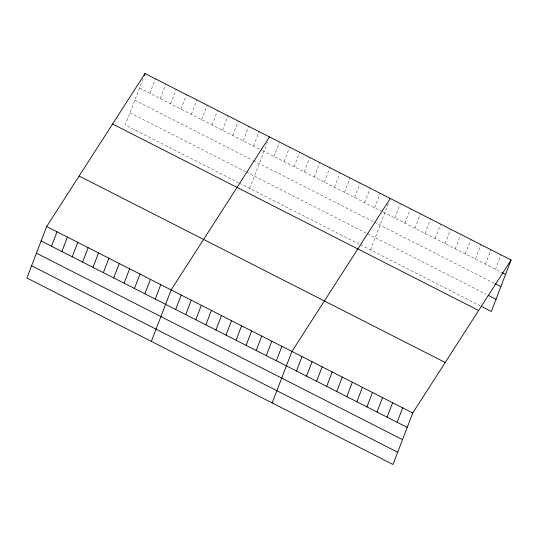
<?xml version="1.0" encoding="UTF-8"?>
<svg xmlns="http://www.w3.org/2000/svg" width="538" height="538" viewBox="0 0 538 538"><rect width="100%" height="100%" fill="white"/><g stroke="black" fill="none" stroke-linecap="round" stroke-linejoin="round"><path stroke-width="0.4" stroke-dasharray="2.69 2.02" d="M142.98 78.844L125.253 125.011L238.61 182.752M149.853 93.235L155.388 78.817M160.223 98.521L165.765 84.096M170.6 103.807L176.134 89.382M180.97 109.086L186.504 94.661M191.34 114.372L196.881 99.947M201.716 119.651L207.251 105.233M212.086 124.937L217.621 110.512M222.456 130.223L227.998 115.798M232.833 135.502L238.368 121.077M243.203 140.788L248.738 126.363M253.573 146.067L259.114 131.649M249.726 188.414L267.447 142.24M274.017 156.484L279.552 142.059M284.084 161.608L289.619 147.183M294.151 166.733L299.686 152.315M304.219 171.864L309.754 157.439M314.286 176.989L319.821 162.57M324.353 182.12L329.888 167.695M334.421 187.244L339.955 172.826M344.488 192.375L350.023 177.95M354.555 197.5L360.09 183.081M364.623 202.631L370.157 188.206M374.69 207.755L380.225 193.337M370.527 249.948L388.254 203.774M394.825 218.011L400.359 203.593M404.892 223.142L410.427 208.717M414.959 228.267L420.494 213.848M425.027 233.398L430.561 218.973M435.094 238.522L440.629 224.104M445.161 243.653L450.696 229.228M455.229 248.778L460.763 234.36M465.296 253.909L470.831 239.484M475.363 259.034L480.898 244.615M485.431 264.165L490.965 249.74M495.498 269.289L501.033 254.871M139.483 87.956L261.724 150.223M262.463 150.6L382.599 211.79M383.318 212.154L501.248 272.221M134.782 100.182L252.584 160.183M253.324 160.566L373.587 221.817M374.307 222.187L494.395 283.351M129.947 112.785L245.53 171.656M246.269 172.032L366.593 233.317M367.313 233.687L485.962 294.118M239.349 183.128L359.028 244.084M360.46 244.817L479.835 305.618"/><path stroke-width="0.81" d="M46.665 226.525L26.9 278.005L392.982 464.469L412.747 412.989L511.1 259.995L145.018 73.531L46.665 226.525L412.747 412.989M51.5 246.229L57.035 231.804M61.87 251.515L67.405 237.09M72.24 256.794L77.781 242.369M144.144 75.811L145.018 73.531M82.617 262.08L88.151 247.655M92.987 267.359L98.521 252.941M103.357 272.645L108.898 258.22M113.733 277.931L119.268 263.506M124.103 283.21L129.638 268.785M134.48 288.496L140.014 274.071M144.85 293.775L150.384 279.356M155.22 299.061L160.761 284.636M151.366 341.401L171.131 289.921L269.484 136.928M175.664 309.471L181.198 295.046M185.731 314.602L191.266 300.177M195.798 319.727L201.333 305.302M205.866 324.858L211.4 310.433M215.933 329.982L221.468 315.557M226 335.107L231.535 320.688M236.068 340.238L241.602 325.813M246.135 345.362L251.67 330.944M256.202 350.494L261.737 336.068M266.27 355.618L271.804 341.2M276.337 360.749L281.872 346.324M272.174 402.935L291.939 351.455L390.292 198.461M296.472 371.005L302.006 356.58M306.539 376.129L312.074 361.711M316.606 381.26L322.141 366.835M326.674 386.385L332.208 371.966M336.741 391.516L342.276 377.091M346.808 396.64L352.343 382.222M356.876 401.772L362.41 387.347M366.936 406.896L372.478 392.478M377.004 412.027L382.545 397.602M387.071 417.152L392.612 402.733M397.138 422.283L402.68 407.858M511.1 259.995L491.335 311.475L481.268 306.351M501.967 272.584L505.565 274.42M495.115 283.721L500.871 286.646M488.121 295.221L496.029 299.249M112.563 124.016L478.645 310.48M79.12 176.034L445.202 362.498M41.123 240.943L407.205 427.407M36.429 253.176L402.511 439.64M31.594 265.772L397.676 452.236"/></g></svg>
